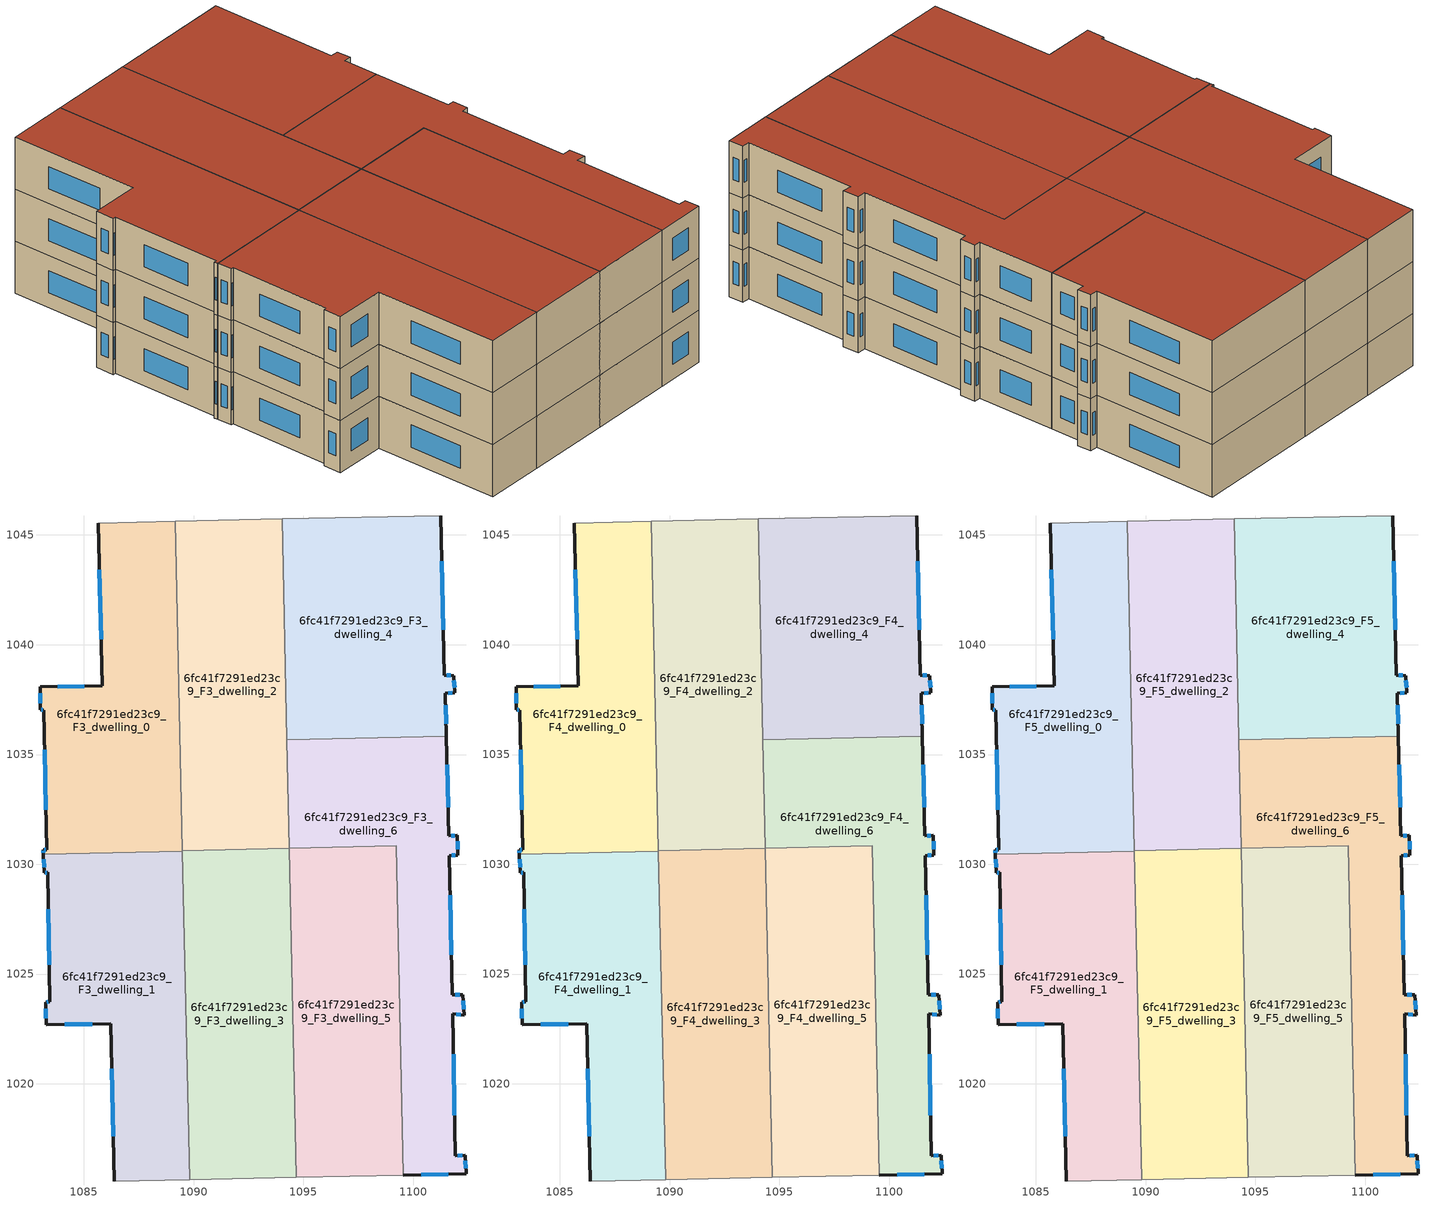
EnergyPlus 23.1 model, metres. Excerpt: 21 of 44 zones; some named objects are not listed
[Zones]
6fc41f7291ed23c9_F3_dwelling_0
 floor to 6fc41f7291ed23c9_F2_dwelling_0 (EU_floor_Construction): 1089.16,1045.62 1089.49,1030.6 1083.16,1030.46 1083.15,1030.66 1083.31,1030.66 1083.18,1037.03 1083.01,1037.03 1083.01,1038.09 1085.84,1038.12 1085.66,1045.54 z9
 wall outside (EU_wall_Construction): 1085.66,1045.54 1085.84,1038.12 1083.01,1038.09 1083.01,1037.03 1083.18,1037.03 1083.31,1030.66 1083.15,1030.66 1083.16,1030.46 z9:12
 wall adiabatic (EU_wall_Construction): 1089.16,1045.62 1085.66,1045.54 z9:12
 wall to 6fc41f7291ed23c9_F3_dwelling_1 (EU_wall_Construction): 1083.16,1030.46 1089.49,1030.6 z9:12
 wall to 6fc41f7291ed23c9_F3_dwelling_2 (EU_wall_Construction): 1089.49,1030.62 1089.16,1045.62 z9:12
 wall to 6fc41f7291ed23c9_F3_dwelling_3 (EU_wall_Construction): 1089.49,1030.6 1089.49,1030.62 z9:12
 window (EU_Window_Construction): 1083.21,1035.21 1083.27,1032.48 / 1083.06,1037.03 1083.13,1037.03 / 1083.01,1037.78 1083.01,1037.33 / 1085.03,1038.11 1083.82,1038.1 / 1085.71,1043.42 1085.79,1040.24 / 1083.16,1030.61 1083.16,1030.52 / 1083.26,1030.66 1083.2,1030.66 z9.86:11.14
6fc41f7291ed23c9_F3_dwelling_1
 floor to 6fc41f7291ed23c9_F2_dwelling_1 (EU_floor_Construction): 1089.49,1030.6 1089.82,1015.63 1086.39,1015.55 1086.23,1022.74 1083.28,1022.69 1083.27,1023.72 1083.44,1023.74 1083.35,1029.63 1083.21,1029.62 1083.16,1030.46 z9
 wall outside (EU_wall_Construction): 1083.16,1030.46 1083.21,1029.62 1083.35,1029.63 1083.44,1023.74 1083.27,1023.72 1083.28,1022.69 1086.23,1022.74 1086.39,1015.55 z9:12
 wall adiabatic (EU_wall_Construction): 1086.39,1015.55 1089.82,1015.63 z9:12
 wall to 6fc41f7291ed23c9_F3_dwelling_3 (EU_wall_Construction): 1089.82,1015.63 1089.49,1030.6 z9:12
 window (EU_Window_Construction): 1083.39,1023.74 1083.32,1023.73 / 1083.38,1027.94 1083.42,1025.42 / 1083.25,1029.62 1083.31,1029.62 / 1083.18,1030.22 1083.2,1029.86 / 1086.28,1020.69 1086.35,1017.61 / 1084.13,1022.71 1085.39,1022.72 / 1083.27,1023.43 1083.28,1022.99 z9.86:11.14
6fc41f7291ed23c9_F3_dwelling_2
 floor to 6fc41f7291ed23c9_F2_dwelling_2 (EU_floor_Construction): 1094.03,1045.73 1094.36,1030.73 1089.49,1030.62 1089.16,1045.62 z9
 wall to 6fc41f7291ed23c9_F3_dwelling_3 (EU_wall_Construction): 1089.49,1030.62 1094.36,1030.73 z9:12
 wall adiabatic (EU_wall_Construction): 1094.03,1045.73 1089.16,1045.62 z9:12
 wall to 6fc41f7291ed23c9_F3_dwelling_4 (EU_wall_Construction): 1094.25,1035.67 1094.03,1045.73 z9:12
 wall to 6fc41f7291ed23c9_F3_dwelling_6 (EU_wall_Construction): 1094.36,1030.73 1094.25,1035.67 z9:12
6fc41f7291ed23c9_F3_dwelling_3
 floor to 6fc41f7291ed23c9_F2_dwelling_3 (EU_floor_Construction): 1094.36,1030.73 1094.69,1015.74 1089.82,1015.63 1089.49,1030.62 z9
 wall to 6fc41f7291ed23c9_F3_dwelling_5 (EU_wall_Construction): 1094.69,1015.74 1094.36,1030.73 z9:12
 wall adiabatic (EU_wall_Construction): 1089.82,1015.63 1094.69,1015.74 z9:12
6fc41f7291ed23c9_F3_dwelling_4
 floor to 6fc41f7291ed23c9_F2_dwelling_4 (EU_floor_Construction): 1101.25,1045.88 1101.41,1038.61 1101.84,1038.6 1101.9,1037.81 1101.47,1037.8 1101.52,1035.83 1094.25,1035.67 1094.03,1045.73 z9
 wall outside (EU_wall_Construction): 1101.52,1035.83 1101.47,1037.8 1101.9,1037.81 1101.84,1038.6 1101.41,1038.61 1101.25,1045.88 z9:12
 wall to 6fc41f7291ed23c9_F3_dwelling_6 (EU_wall_Construction): 1094.25,1035.67 1101.52,1035.83 z9:12
 wall adiabatic (EU_wall_Construction): 1101.25,1045.88 1094.03,1045.73 z9:12
 window (EU_Window_Construction): 1101.5,1036.39 1101.49,1037.23 / 1101.36,1040.69 1101.3,1043.81 / 1101.72,1038.6 1101.53,1038.61 / 1101.89,1038.03 1101.86,1038.37 / 1101.6,1037.8 1101.78,1037.8 z9.86:11.14
6fc41f7291ed23c9_F3_dwelling_5
 floor to 6fc41f7291ed23c9_F2_dwelling_5 (EU_floor_Construction): 1099.23,1030.84 1099.56,1015.84 1094.69,1015.74 1094.36,1030.73 z9
 wall to 6fc41f7291ed23c9_F3_dwelling_6 (EU_wall_Construction): 1099.56,1015.84 1099.23,1030.84 1094.36,1030.73 z9:12
 wall adiabatic (EU_wall_Construction): 1094.69,1015.74 1099.56,1015.84 z9:12
6fc41f7291ed23c9_F3_dwelling_6
 floor to 6fc41f7291ed23c9_F2_dwelling_6 (EU_floor_Construction): 1101.52,1035.83 1101.62,1031.3 1102.02,1031.31 1102.04,1030.42 1101.65,1030.4 1101.78,1024.07 1102.27,1024.05 1102.32,1023.13 1101.81,1023.19 1101.91,1016.73 1102.37,1016.74 1102.41,1015.91 1099.56,1015.84 1099.23,1030.84 1094.36,1030.73 1094.25,1035.67 z9
 wall outside (EU_wall_Construction): 1099.56,1015.84 1102.41,1015.91 1102.37,1016.74 1101.91,1016.73 1101.81,1023.19 1102.32,1023.13 1102.27,1024.05 1101.78,1024.07 1101.65,1030.4 1102.04,1030.42 1102.02,1031.31 1101.62,1031.3 1101.52,1035.83 z9:12
 window (EU_Window_Construction): 1102.03,1030.68 1102.02,1031.06 / 1101.76,1030.4 1101.93,1030.41 / 1101.74,1025.87 1101.68,1028.59 / 1102.13,1024.05 1101.92,1024.06 / 1102.3,1023.4 1102.28,1023.79 / 1101.96,1023.17 1102.17,1023.15 / 1101.88,1018.58 1101.84,1021.34 / 1102.24,1016.74 1102.04,1016.73 / 1102.4,1016.14 1102.38,1016.5 / 1100.37,1015.86 1101.59,1015.89 / 1101.59,1032.59 1101.55,1034.54 / 1101.9,1031.31 1101.74,1031.3 z9.86:11.14
6fc41f7291ed23c9_F4_dwelling_0
 floor to 6fc41f7291ed23c9_F3_dwelling_0 (EU_floor_Construction): 1089.16,1045.62 1089.49,1030.6 1083.16,1030.46 1083.15,1030.66 1083.31,1030.66 1083.18,1037.03 1083.01,1037.03 1083.01,1038.09 1085.84,1038.12 1085.66,1045.54 z12
 wall outside (EU_wall_Construction): 1085.66,1045.54 1085.84,1038.12 1083.01,1038.09 1083.01,1037.03 1083.18,1037.03 1083.31,1030.66 1083.15,1030.66 1083.16,1030.46 z12:15
 wall adiabatic (EU_wall_Construction): 1089.16,1045.62 1085.66,1045.54 z12:15
 wall to 6fc41f7291ed23c9_F4_dwelling_1 (EU_wall_Construction): 1083.16,1030.46 1089.49,1030.6 z12:15
 wall to 6fc41f7291ed23c9_F4_dwelling_2 (EU_wall_Construction): 1089.49,1030.62 1089.16,1045.62 z12:15
 wall to 6fc41f7291ed23c9_F4_dwelling_3 (EU_wall_Construction): 1089.49,1030.6 1089.49,1030.62 z12:15
 window (EU_Window_Construction): 1083.21,1035.21 1083.27,1032.48 / 1083.06,1037.03 1083.13,1037.03 / 1083.01,1037.78 1083.01,1037.33 / 1085.03,1038.11 1083.82,1038.1 / 1085.71,1043.42 1085.79,1040.24 / 1083.16,1030.61 1083.16,1030.52 / 1083.26,1030.66 1083.2,1030.66 z12.86:14.14
6fc41f7291ed23c9_F4_dwelling_1
 floor to 6fc41f7291ed23c9_F3_dwelling_1 (EU_floor_Construction): 1089.49,1030.6 1089.82,1015.63 1086.39,1015.55 1086.23,1022.74 1083.28,1022.69 1083.27,1023.72 1083.44,1023.74 1083.35,1029.63 1083.21,1029.62 1083.16,1030.46 z12
 wall outside (EU_wall_Construction): 1083.16,1030.46 1083.21,1029.62 1083.35,1029.63 1083.44,1023.74 1083.27,1023.72 1083.28,1022.69 1086.23,1022.74 1086.39,1015.55 z12:15
 wall adiabatic (EU_wall_Construction): 1086.39,1015.55 1089.82,1015.63 z12:15
 wall to 6fc41f7291ed23c9_F4_dwelling_3 (EU_wall_Construction): 1089.82,1015.63 1089.49,1030.6 z12:15
 window (EU_Window_Construction): 1083.39,1023.74 1083.32,1023.73 / 1083.38,1027.94 1083.42,1025.42 / 1083.25,1029.62 1083.31,1029.62 / 1083.18,1030.22 1083.2,1029.86 / 1086.28,1020.69 1086.35,1017.61 / 1084.13,1022.71 1085.39,1022.72 / 1083.27,1023.43 1083.28,1022.99 z12.86:14.14
6fc41f7291ed23c9_F4_dwelling_2
 floor to 6fc41f7291ed23c9_F3_dwelling_2 (EU_floor_Construction): 1094.03,1045.73 1094.36,1030.73 1089.49,1030.62 1089.16,1045.62 z12
 wall to 6fc41f7291ed23c9_F4_dwelling_3 (EU_wall_Construction): 1089.49,1030.62 1094.36,1030.73 z12:15
 wall adiabatic (EU_wall_Construction): 1094.03,1045.73 1089.16,1045.62 z12:15
 wall to 6fc41f7291ed23c9_F4_dwelling_4 (EU_wall_Construction): 1094.25,1035.67 1094.03,1045.73 z12:15
 wall to 6fc41f7291ed23c9_F4_dwelling_6 (EU_wall_Construction): 1094.36,1030.73 1094.25,1035.67 z12:15
6fc41f7291ed23c9_F4_dwelling_3
 floor to 6fc41f7291ed23c9_F3_dwelling_3 (EU_floor_Construction): 1094.36,1030.73 1094.69,1015.74 1089.82,1015.63 1089.49,1030.62 z12
 wall to 6fc41f7291ed23c9_F4_dwelling_5 (EU_wall_Construction): 1094.69,1015.74 1094.36,1030.73 z12:15
 wall adiabatic (EU_wall_Construction): 1089.82,1015.63 1094.69,1015.74 z12:15
6fc41f7291ed23c9_F4_dwelling_4
 floor to 6fc41f7291ed23c9_F3_dwelling_4 (EU_floor_Construction): 1101.25,1045.88 1101.41,1038.61 1101.84,1038.6 1101.9,1037.81 1101.47,1037.8 1101.52,1035.83 1094.25,1035.67 1094.03,1045.73 z12
 wall outside (EU_wall_Construction): 1101.52,1035.83 1101.47,1037.8 1101.9,1037.81 1101.84,1038.6 1101.41,1038.61 1101.25,1045.88 z12:15
 wall to 6fc41f7291ed23c9_F4_dwelling_6 (EU_wall_Construction): 1094.25,1035.67 1101.52,1035.83 z12:15
 wall adiabatic (EU_wall_Construction): 1101.25,1045.88 1094.03,1045.73 z12:15
 window (EU_Window_Construction): 1101.5,1036.39 1101.49,1037.23 / 1101.36,1040.69 1101.3,1043.81 / 1101.72,1038.6 1101.53,1038.61 / 1101.89,1038.03 1101.86,1038.37 / 1101.6,1037.8 1101.78,1037.8 z12.86:14.14
6fc41f7291ed23c9_F4_dwelling_5
 floor to 6fc41f7291ed23c9_F3_dwelling_5 (EU_floor_Construction): 1099.23,1030.84 1099.56,1015.84 1094.69,1015.74 1094.36,1030.73 z12
 wall to 6fc41f7291ed23c9_F4_dwelling_6 (EU_wall_Construction): 1099.56,1015.84 1099.23,1030.84 1094.36,1030.73 z12:15
 wall adiabatic (EU_wall_Construction): 1094.69,1015.74 1099.56,1015.84 z12:15
6fc41f7291ed23c9_F4_dwelling_6
 floor to 6fc41f7291ed23c9_F3_dwelling_6 (EU_floor_Construction): 1101.52,1035.83 1101.62,1031.3 1102.02,1031.31 1102.04,1030.42 1101.65,1030.4 1101.78,1024.07 1102.27,1024.05 1102.32,1023.13 1101.81,1023.19 1101.91,1016.73 1102.37,1016.74 1102.41,1015.91 1099.56,1015.84 1099.23,1030.84 1094.36,1030.73 1094.25,1035.67 z12
 wall outside (EU_wall_Construction): 1099.56,1015.84 1102.41,1015.91 1102.37,1016.74 1101.91,1016.73 1101.81,1023.19 1102.32,1023.13 1102.27,1024.05 1101.78,1024.07 1101.65,1030.4 1102.04,1030.42 1102.02,1031.31 1101.62,1031.3 1101.52,1035.83 z12:15
 window (EU_Window_Construction): 1102.03,1030.68 1102.02,1031.06 / 1101.76,1030.4 1101.93,1030.41 / 1101.74,1025.87 1101.68,1028.59 / 1102.13,1024.05 1101.92,1024.06 / 1102.3,1023.4 1102.28,1023.79 / 1101.96,1023.17 1102.17,1023.15 / 1101.88,1018.58 1101.84,1021.34 / 1102.24,1016.74 1102.04,1016.73 / 1102.4,1016.14 1102.38,1016.5 / 1100.37,1015.86 1101.59,1015.89 / 1101.59,1032.59 1101.55,1034.54 / 1101.9,1031.31 1101.74,1031.3 z12.86:14.14
6fc41f7291ed23c9_F5_dwelling_0
 floor to 6fc41f7291ed23c9_F4_dwelling_0 (EU_floor_Construction): 1089.16,1045.62 1089.49,1030.6 1083.16,1030.46 1083.15,1030.66 1083.31,1030.66 1083.18,1037.03 1083.01,1037.03 1083.01,1038.09 1085.84,1038.12 1085.66,1045.54 z15
 wall outside (EU_wall_Construction): 1085.66,1045.54 1085.84,1038.12 1083.01,1038.09 1083.01,1037.03 1083.18,1037.03 1083.31,1030.66 1083.15,1030.66 1083.16,1030.46 z15:18
 wall adiabatic (EU_wall_Construction): 1089.16,1045.62 1085.66,1045.54 z15:18
 wall to 6fc41f7291ed23c9_F5_dwelling_1 (EU_wall_Construction): 1083.16,1030.46 1089.49,1030.6 z15:18
 wall to 6fc41f7291ed23c9_F5_dwelling_2 (EU_wall_Construction): 1089.49,1030.62 1089.16,1045.62 z15:18
 wall to 6fc41f7291ed23c9_F5_dwelling_3 (EU_wall_Construction): 1089.49,1030.6 1089.49,1030.62 z15:18
 window (EU_Window_Construction): 1083.21,1035.21 1083.27,1032.48 / 1083.06,1037.03 1083.13,1037.03 / 1083.01,1037.78 1083.01,1037.33 / 1085.03,1038.11 1083.82,1038.1 / 1085.71,1043.42 1085.79,1040.24 / 1083.16,1030.61 1083.16,1030.52 / 1083.26,1030.66 1083.2,1030.66 z15.86:17.14
 roof outside (EU_roof_Construction): 1089.49,1030.6 1089.16,1045.62 1085.66,1045.54 1085.84,1038.12 1083.01,1038.09 1083.01,1037.03 1083.18,1037.03 1083.31,1030.66 1083.15,1030.66 1083.16,1030.46 z18
6fc41f7291ed23c9_F5_dwelling_1
 floor to 6fc41f7291ed23c9_F4_dwelling_1 (EU_floor_Construction): 1089.49,1030.6 1089.82,1015.63 1086.39,1015.55 1086.23,1022.74 1083.28,1022.69 1083.27,1023.72 1083.44,1023.74 1083.35,1029.63 1083.21,1029.62 1083.16,1030.46 z15
 wall outside (EU_wall_Construction): 1083.16,1030.46 1083.21,1029.62 1083.35,1029.63 1083.44,1023.74 1083.27,1023.72 1083.28,1022.69 1086.23,1022.74 1086.39,1015.55 z15:18
 wall adiabatic (EU_wall_Construction): 1086.39,1015.55 1089.82,1015.63 z15:18
 wall to 6fc41f7291ed23c9_F5_dwelling_3 (EU_wall_Construction): 1089.82,1015.63 1089.49,1030.6 z15:18
 window (EU_Window_Construction): 1083.39,1023.74 1083.32,1023.73 / 1083.38,1027.94 1083.42,1025.42 / 1083.25,1029.62 1083.31,1029.62 / 1083.18,1030.22 1083.2,1029.86 / 1086.28,1020.69 1086.35,1017.61 / 1084.13,1022.71 1085.39,1022.72 / 1083.27,1023.43 1083.28,1022.99 z15.86:17.14
 roof outside (EU_roof_Construction): 1089.82,1015.63 1089.49,1030.6 1083.16,1030.46 1083.21,1029.62 1083.35,1029.63 1083.44,1023.74 1083.27,1023.72 1083.28,1022.69 1086.23,1022.74 1086.39,1015.55 z18
6fc41f7291ed23c9_F5_dwelling_2
 floor to 6fc41f7291ed23c9_F4_dwelling_2 (EU_floor_Construction): 1094.03,1045.73 1094.36,1030.73 1089.49,1030.62 1089.16,1045.62 z15
 wall to 6fc41f7291ed23c9_F5_dwelling_3 (EU_wall_Construction): 1089.49,1030.62 1094.36,1030.73 z15:18
 wall adiabatic (EU_wall_Construction): 1094.03,1045.73 1089.16,1045.62 z15:18
 wall to 6fc41f7291ed23c9_F5_dwelling_4 (EU_wall_Construction): 1094.25,1035.67 1094.03,1045.73 z15:18
 wall to 6fc41f7291ed23c9_F5_dwelling_6 (EU_wall_Construction): 1094.36,1030.73 1094.25,1035.67 z15:18
 roof outside (EU_roof_Construction): 1094.36,1030.73 1094.03,1045.73 1089.16,1045.62 1089.49,1030.62 z18
6fc41f7291ed23c9_F5_dwelling_3
 floor to 6fc41f7291ed23c9_F4_dwelling_3 (EU_floor_Construction): 1094.36,1030.73 1094.69,1015.74 1089.82,1015.63 1089.49,1030.62 z15
 wall to 6fc41f7291ed23c9_F5_dwelling_5 (EU_wall_Construction): 1094.69,1015.74 1094.36,1030.73 z15:18
 wall adiabatic (EU_wall_Construction): 1089.82,1015.63 1094.69,1015.74 z15:18
 roof outside (EU_roof_Construction): 1094.69,1015.74 1094.36,1030.73 1089.49,1030.62 1089.82,1015.63 z18
6fc41f7291ed23c9_F5_dwelling_4
 floor to 6fc41f7291ed23c9_F4_dwelling_4 (EU_floor_Construction): 1101.25,1045.88 1101.41,1038.61 1101.84,1038.6 1101.9,1037.81 1101.47,1037.8 1101.52,1035.83 1094.25,1035.67 1094.03,1045.73 z15
 wall outside (EU_wall_Construction): 1101.52,1035.83 1101.47,1037.8 1101.9,1037.81 1101.84,1038.6 1101.41,1038.61 1101.25,1045.88 z15:18
 wall to 6fc41f7291ed23c9_F5_dwelling_6 (EU_wall_Construction): 1094.25,1035.67 1101.52,1035.83 z15:18
 wall adiabatic (EU_wall_Construction): 1101.25,1045.88 1094.03,1045.73 z15:18
 window (EU_Window_Construction): 1101.5,1036.39 1101.49,1037.23 / 1101.36,1040.69 1101.3,1043.81 / 1101.72,1038.6 1101.53,1038.61 / 1101.89,1038.03 1101.86,1038.37 / 1101.6,1037.8 1101.78,1037.8 z15.86:17.14
 roof outside (EU_roof_Construction): 1101.52,1035.83 1101.47,1037.8 1101.9,1037.81 1101.84,1038.6 1101.41,1038.61 1101.25,1045.88 1094.03,1045.73 1094.25,1035.67 z18
6fc41f7291ed23c9_F5_dwelling_5
 floor to 6fc41f7291ed23c9_F4_dwelling_5 (EU_floor_Construction): 1099.23,1030.84 1099.56,1015.84 1094.69,1015.74 1094.36,1030.73 z15
 wall to 6fc41f7291ed23c9_F5_dwelling_6 (EU_wall_Construction): 1099.56,1015.84 1099.23,1030.84 1094.36,1030.73 z15:18
 wall adiabatic (EU_wall_Construction): 1094.69,1015.74 1099.56,1015.84 z15:18
 roof outside (EU_roof_Construction): 1099.56,1015.84 1099.23,1030.84 1094.36,1030.73 1094.69,1015.74 z18
6fc41f7291ed23c9_F5_dwelling_6
 floor to 6fc41f7291ed23c9_F4_dwelling_6 (EU_floor_Construction): 1101.52,1035.83 1101.62,1031.3 1102.02,1031.31 1102.04,1030.42 1101.65,1030.4 1101.78,1024.07 1102.27,1024.05 1102.32,1023.13 1101.81,1023.19 1101.91,1016.73 1102.37,1016.74 1102.41,1015.91 1099.56,1015.84 1099.23,1030.84 1094.36,1030.73 1094.25,1035.67 z15
 wall outside (EU_wall_Construction): 1099.56,1015.84 1102.41,1015.91 1102.37,1016.74 1101.91,1016.73 1101.81,1023.19 1102.32,1023.13 1102.27,1024.05 1101.78,1024.07 1101.65,1030.4 1102.04,1030.42 1102.02,1031.31 1101.62,1031.3 1101.52,1035.83 z15:18
 window (EU_Window_Construction): 1102.03,1030.68 1102.02,1031.06 / 1101.76,1030.4 1101.93,1030.41 / 1101.74,1025.87 1101.68,1028.59 / 1102.13,1024.05 1101.92,1024.06 / 1102.3,1023.4 1102.28,1023.79 / 1101.96,1023.17 1102.17,1023.15 / 1101.88,1018.58 1101.84,1021.34 / 1102.24,1016.74 1102.04,1016.73 / 1102.4,1016.14 1102.38,1016.5 / 1100.37,1015.86 1101.59,1015.89 / 1101.59,1032.59 1101.55,1034.54 / 1101.9,1031.31 1101.74,1031.3 z15.86:17.14
 roof outside (EU_roof_Construction): 1102.41,1015.91 1102.37,1016.74 1101.91,1016.73 1101.81,1023.19 1102.32,1023.13 1102.27,1024.05 1101.78,1024.07 1101.65,1030.4 1102.04,1030.42 1102.02,1031.31 1101.62,1031.3 1101.52,1035.83 1094.25,1035.67 1094.36,1030.73 1099.23,1030.84 1099.56,1015.84 z18
[Building]
EU S2 Campaign: North Axis=0; Terrain=City; Solar Distribution=FullExterior
[Site:Location]
Helsinki-Vantaa.AP: Latitude=60.317; Longitude=24.963; Time Zone=2; Elevation=54.6
[SizingPeriod:WeatherFileDays]
AnnualSizingPeriod: Begin Month=1; Begin Day of Month=1; End Month=12; End Day of Month=31; Day of Week for Start Day=Monday; Use Weather File Daylight Saving Period=No; Use Weather File Rain and Snow Indicators=No
[MATERIAL]
EU_InternalMass_Material: Roughness=MediumRough; Thickness=0.1; Conductivity=1; Density=1800; Specific Heat=900; Thermal Absorptance=0.9; Solar Absorptance=0.7; Visible Absorptance=0.7
[MATERIAL:NOMASS] Roughness=MediumRough; Thermal Absorptance=0.9; Solar Absorptance=0.7; Visible Absorptance=0.7
Name | Thermal Resistance
EU_wall_NoMass | 2.29768
EU_roof_NoMass | 2.65117
EU_floor_NoMass | 2.06791
[WINDOWMATERIAL:SIMPLEGLAZINGSYSTEM]
EU_Window_SimpleGlazing: UFactor=2.12775; Solar Heat Gain Coefficient=0.7; Visible Transmittance=0.7
[CONSTRUCTION]
EU_wall_Construction: EU_wall_NoMass
EU_roof_Construction: EU_roof_NoMass
EU_floor_Construction: EU_floor_NoMass
EU_Window_Construction: EU_Window_SimpleGlazing
EU_InternalMass_Construction: EU_InternalMass_Material
[ZONE] Type=1; Multiplier=1; Ceiling Height=autocalculate; Floor Area=autocalculate; Part of Total Floor Area=Yes
Name | Volume
6fc41f7291ed23c9_F3_dwelling_0; 6fc41f7291ed23c9_F4_dwelling_0; 6fc41f7291ed23c9_F5_dwelling_0 | 219.204
6fc41f7291ed23c9_F3_dwelling_1; 6fc41f7291ed23c9_F4_dwelling_1; 6fc41f7291ed23c9_F5_dwelling_1 | 219.209
6fc41f7291ed23c9_F3_dwelling_2; 6fc41f7291ed23c9_F4_dwelling_2; 6fc41f7291ed23c9_F5_dwelling_2 | 219.174
6fc41f7291ed23c9_F3_dwelling_3; 6fc41f7291ed23c9_F4_dwelling_3; 6fc41f7291ed23c9_F5_dwelling_3 | 219.189
6fc41f7291ed23c9_F3_dwelling_4; 6fc41f7291ed23c9_F4_dwelling_4; 6fc41f7291ed23c9_F5_dwelling_4 | 219.195
6fc41f7291ed23c9_F3_dwelling_5; 6fc41f7291ed23c9_F4_dwelling_5; 6fc41f7291ed23c9_F5_dwelling_5 | 219.183
6fc41f7291ed23c9_F3_dwelling_6; 6fc41f7291ed23c9_F4_dwelling_6; 6fc41f7291ed23c9_F5_dwelling_6 | 219.2
[INTERNALMASS] Construction=EU_InternalMass_Construction
Name | Zone or ZoneList | Surface Area
6fc41f7291ed23c9_F3_dwelling_0_EU_InternalMass | 6fc41f7291ed23c9_F3_dwelling_0 | 73.0675
6fc41f7291ed23c9_F3_dwelling_1_EU_InternalMass | 6fc41f7291ed23c9_F3_dwelling_1 | 73.0693
6fc41f7291ed23c9_F3_dwelling_2_EU_InternalMass | 6fc41f7291ed23c9_F3_dwelling_2 | 73.057
6fc41f7291ed23c9_F3_dwelling_3_EU_InternalMass | 6fc41f7291ed23c9_F3_dwelling_3 | 73.0619
6fc41f7291ed23c9_F3_dwelling_4_EU_InternalMass | 6fc41f7291ed23c9_F3_dwelling_4 | 73.0631
6fc41f7291ed23c9_F3_dwelling_5_EU_InternalMass | 6fc41f7291ed23c9_F3_dwelling_5 | 73.0596
6fc41f7291ed23c9_F3_dwelling_6_EU_InternalMass | 6fc41f7291ed23c9_F3_dwelling_6 | 73.0666
6fc41f7291ed23c9_F4_dwelling_0_EU_InternalMass | 6fc41f7291ed23c9_F4_dwelling_0 | 73.0675
6fc41f7291ed23c9_F4_dwelling_1_EU_InternalMass | 6fc41f7291ed23c9_F4_dwelling_1 | 73.0693
6fc41f7291ed23c9_F4_dwelling_2_EU_InternalMass | 6fc41f7291ed23c9_F4_dwelling_2 | 73.057
6fc41f7291ed23c9_F4_dwelling_3_EU_InternalMass | 6fc41f7291ed23c9_F4_dwelling_3 | 73.0619
6fc41f7291ed23c9_F4_dwelling_4_EU_InternalMass | 6fc41f7291ed23c9_F4_dwelling_4 | 73.0631
6fc41f7291ed23c9_F4_dwelling_5_EU_InternalMass | 6fc41f7291ed23c9_F4_dwelling_5 | 73.0596
6fc41f7291ed23c9_F4_dwelling_6_EU_InternalMass | 6fc41f7291ed23c9_F4_dwelling_6 | 73.0666
6fc41f7291ed23c9_F5_dwelling_0_EU_InternalMass | 6fc41f7291ed23c9_F5_dwelling_0 | 73.0675
6fc41f7291ed23c9_F5_dwelling_1_EU_InternalMass | 6fc41f7291ed23c9_F5_dwelling_1 | 73.0693
6fc41f7291ed23c9_F5_dwelling_2_EU_InternalMass | 6fc41f7291ed23c9_F5_dwelling_2 | 73.057
6fc41f7291ed23c9_F5_dwelling_3_EU_InternalMass | 6fc41f7291ed23c9_F5_dwelling_3 | 73.0619
6fc41f7291ed23c9_F5_dwelling_4_EU_InternalMass | 6fc41f7291ed23c9_F5_dwelling_4 | 73.0631
6fc41f7291ed23c9_F5_dwelling_5_EU_InternalMass | 6fc41f7291ed23c9_F5_dwelling_5 | 73.0596
6fc41f7291ed23c9_F5_dwelling_6_EU_InternalMass | 6fc41f7291ed23c9_F5_dwelling_6 | 73.0666
[OTHEREQUIPMENT] Fuel Type=Electricity; Design Level Calculation Method=Watts/Area; Power per Zone Floor Area=1; Fraction Latent=0; Fraction Radiant=0; Fraction Lost=0; Carbon Dioxide Generation Rate=0; EndUse Subcategory=EU_Step8_InternalGains
Name | Zone or ZoneList or Space or SpaceList | Schedule
EU_Step8_InternalGain_6fc41f7291ed23c9_F3_dwelling_0_f000 | 6fc41f7291ed23c9_F3_dwelling_0 | EU_Step8_GainSchedule_6fc41f7291ed23c9_F3_dwelling_0_f000
EU_Step8_InternalGain_6fc41f7291ed23c9_F3_dwelling_1_f000 | 6fc41f7291ed23c9_F3_dwelling_1 | EU_Step8_GainSchedule_6fc41f7291ed23c9_F3_dwelling_1_f000
EU_Step8_InternalGain_6fc41f7291ed23c9_F3_dwelling_2_f000 | 6fc41f7291ed23c9_F3_dwelling_2 | EU_Step8_GainSchedule_6fc41f7291ed23c9_F3_dwelling_2_f000
EU_Step8_InternalGain_6fc41f7291ed23c9_F3_dwelling_3_f000 | 6fc41f7291ed23c9_F3_dwelling_3 | EU_Step8_GainSchedule_6fc41f7291ed23c9_F3_dwelling_3_f000
EU_Step8_InternalGain_6fc41f7291ed23c9_F3_dwelling_4_f000 | 6fc41f7291ed23c9_F3_dwelling_4 | EU_Step8_GainSchedule_6fc41f7291ed23c9_F3_dwelling_4_f000
EU_Step8_InternalGain_6fc41f7291ed23c9_F3_dwelling_5_f000 | 6fc41f7291ed23c9_F3_dwelling_5 | EU_Step8_GainSchedule_6fc41f7291ed23c9_F3_dwelling_5_f000
EU_Step8_InternalGain_6fc41f7291ed23c9_F3_dwelling_6_f000 | 6fc41f7291ed23c9_F3_dwelling_6 | EU_Step8_GainSchedule_6fc41f7291ed23c9_F3_dwelling_6_f000
EU_Step8_InternalGain_6fc41f7291ed23c9_F4_dwelling_0_f000 | 6fc41f7291ed23c9_F4_dwelling_0 | EU_Step8_GainSchedule_6fc41f7291ed23c9_F4_dwelling_0_f000
EU_Step8_InternalGain_6fc41f7291ed23c9_F4_dwelling_1_f000 | 6fc41f7291ed23c9_F4_dwelling_1 | EU_Step8_GainSchedule_6fc41f7291ed23c9_F4_dwelling_1_f000
EU_Step8_InternalGain_6fc41f7291ed23c9_F4_dwelling_2_f000 | 6fc41f7291ed23c9_F4_dwelling_2 | EU_Step8_GainSchedule_6fc41f7291ed23c9_F4_dwelling_2_f000
EU_Step8_InternalGain_6fc41f7291ed23c9_F4_dwelling_3_f000 | 6fc41f7291ed23c9_F4_dwelling_3 | EU_Step8_GainSchedule_6fc41f7291ed23c9_F4_dwelling_3_f000
EU_Step8_InternalGain_6fc41f7291ed23c9_F4_dwelling_4_f000 | 6fc41f7291ed23c9_F4_dwelling_4 | EU_Step8_GainSchedule_6fc41f7291ed23c9_F4_dwelling_4_f000
EU_Step8_InternalGain_6fc41f7291ed23c9_F4_dwelling_5_f000 | 6fc41f7291ed23c9_F4_dwelling_5 | EU_Step8_GainSchedule_6fc41f7291ed23c9_F4_dwelling_5_f000
EU_Step8_InternalGain_6fc41f7291ed23c9_F4_dwelling_6_f000 | 6fc41f7291ed23c9_F4_dwelling_6 | EU_Step8_GainSchedule_6fc41f7291ed23c9_F4_dwelling_6_f000
EU_Step8_InternalGain_6fc41f7291ed23c9_F5_dwelling_0_f000 | 6fc41f7291ed23c9_F5_dwelling_0 | EU_Step8_GainSchedule_6fc41f7291ed23c9_F5_dwelling_0_f000
EU_Step8_InternalGain_6fc41f7291ed23c9_F5_dwelling_1_f000 | 6fc41f7291ed23c9_F5_dwelling_1 | EU_Step8_GainSchedule_6fc41f7291ed23c9_F5_dwelling_1_f000
EU_Step8_InternalGain_6fc41f7291ed23c9_F5_dwelling_2_f000 | 6fc41f7291ed23c9_F5_dwelling_2 | EU_Step8_GainSchedule_6fc41f7291ed23c9_F5_dwelling_2_f000
EU_Step8_InternalGain_6fc41f7291ed23c9_F5_dwelling_3_f000 | 6fc41f7291ed23c9_F5_dwelling_3 | EU_Step8_GainSchedule_6fc41f7291ed23c9_F5_dwelling_3_f000
EU_Step8_InternalGain_6fc41f7291ed23c9_F5_dwelling_4_f000 | 6fc41f7291ed23c9_F5_dwelling_4 | EU_Step8_GainSchedule_6fc41f7291ed23c9_F5_dwelling_4_f000
EU_Step8_InternalGain_6fc41f7291ed23c9_F5_dwelling_5_f000 | 6fc41f7291ed23c9_F5_dwelling_5 | EU_Step8_GainSchedule_6fc41f7291ed23c9_F5_dwelling_5_f000
EU_Step8_InternalGain_6fc41f7291ed23c9_F5_dwelling_6_f000 | 6fc41f7291ed23c9_F5_dwelling_6 | EU_Step8_GainSchedule_6fc41f7291ed23c9_F5_dwelling_6_f000
[ZONEVENTILATION:DESIGNFLOWRATE] Schedule=EU_AlwaysOn; Design Flow Rate Calculation Method=AirChanges/Hour; Air Changes per Hour=0.580295; Ventilation Type=Natural; Fan Pressure Rise=0; Fan Total Efficiency=1; Constant Term Coefficient=1; Temperature Term Coefficient=0; Velocity Term Coefficient=0; Velocity Squared Term Coefficient=0; Minimum Indoor Temperature=-100; Maximum Indoor Temperature=100; Delta Temperature=-100; Minimum Outdoor Temperature=-100; Maximum Outdoor Temperature=100; Maximum Wind Speed=40
Name | Zone or ZoneList or Space or SpaceList
EU_ConstantAir_6fc41f7291ed23c9_F3_dwelling_0 | 6fc41f7291ed23c9_F3_dwelling_0
EU_ConstantAir_6fc41f7291ed23c9_F3_dwelling_1 | 6fc41f7291ed23c9_F3_dwelling_1
EU_ConstantAir_6fc41f7291ed23c9_F3_dwelling_2 | 6fc41f7291ed23c9_F3_dwelling_2
EU_ConstantAir_6fc41f7291ed23c9_F3_dwelling_3 | 6fc41f7291ed23c9_F3_dwelling_3
EU_ConstantAir_6fc41f7291ed23c9_F3_dwelling_4 | 6fc41f7291ed23c9_F3_dwelling_4
EU_ConstantAir_6fc41f7291ed23c9_F3_dwelling_5 | 6fc41f7291ed23c9_F3_dwelling_5
EU_ConstantAir_6fc41f7291ed23c9_F3_dwelling_6 | 6fc41f7291ed23c9_F3_dwelling_6
EU_ConstantAir_6fc41f7291ed23c9_F4_dwelling_0 | 6fc41f7291ed23c9_F4_dwelling_0
EU_ConstantAir_6fc41f7291ed23c9_F4_dwelling_1 | 6fc41f7291ed23c9_F4_dwelling_1
EU_ConstantAir_6fc41f7291ed23c9_F4_dwelling_2 | 6fc41f7291ed23c9_F4_dwelling_2
EU_ConstantAir_6fc41f7291ed23c9_F4_dwelling_3 | 6fc41f7291ed23c9_F4_dwelling_3
EU_ConstantAir_6fc41f7291ed23c9_F4_dwelling_4 | 6fc41f7291ed23c9_F4_dwelling_4
EU_ConstantAir_6fc41f7291ed23c9_F4_dwelling_5 | 6fc41f7291ed23c9_F4_dwelling_5
EU_ConstantAir_6fc41f7291ed23c9_F4_dwelling_6 | 6fc41f7291ed23c9_F4_dwelling_6
EU_ConstantAir_6fc41f7291ed23c9_F5_dwelling_0 | 6fc41f7291ed23c9_F5_dwelling_0
EU_ConstantAir_6fc41f7291ed23c9_F5_dwelling_1 | 6fc41f7291ed23c9_F5_dwelling_1
EU_ConstantAir_6fc41f7291ed23c9_F5_dwelling_2 | 6fc41f7291ed23c9_F5_dwelling_2
EU_ConstantAir_6fc41f7291ed23c9_F5_dwelling_3 | 6fc41f7291ed23c9_F5_dwelling_3
EU_ConstantAir_6fc41f7291ed23c9_F5_dwelling_4 | 6fc41f7291ed23c9_F5_dwelling_4
EU_ConstantAir_6fc41f7291ed23c9_F5_dwelling_5 | 6fc41f7291ed23c9_F5_dwelling_5
EU_ConstantAir_6fc41f7291ed23c9_F5_dwelling_6 | 6fc41f7291ed23c9_F5_dwelling_6
[HVACTEMPLATE:ZONE:IDEALLOADSAIRSYSTEM] System Availability Schedule=EU_AlwaysOn; Maximum Heating Supply Air Temperature=50; Minimum Cooling Supply Air Temperature=13; Maximum Heating Supply Air Humidity Ratio=0.0156; Minimum Cooling Supply Air Humidity Ratio=0.0077; Heating Limit=NoLimit; Cooling Limit=NoLimit; Heating Availability Schedule=EU_AlwaysOn; Cooling Availability Schedule=EU_CoolingOff; Dehumidification Control Type=ConstantSensibleHeatRatio; Cooling Sensible Heat Ratio=0.7; Dehumidification Setpoint=60; Humidification Control Type=None; Humidification Setpoint=30; Outdoor Air Method=None; Outdoor Air Flow Rate per Person=0.00944; Outdoor Air Flow Rate per Zone Floor Area=0; Outdoor Air Flow Rate per Zone=0; Demand Controlled Ventilation Type=None; Outdoor Air Economizer Type=NoEconomizer; Heat Recovery Type=None; Sensible Heat Recovery Effectiveness=0.7; Latent Heat Recovery Effectiveness=0.65
Name | Template Thermostat
6fc41f7291ed23c9_F3_dwelling_0 | EU_HeatOnly_6fc41f7291ed23c9_F3_dwelling_0
6fc41f7291ed23c9_F3_dwelling_1 | EU_HeatOnly_6fc41f7291ed23c9_F3_dwelling_1
6fc41f7291ed23c9_F3_dwelling_2 | EU_HeatOnly_6fc41f7291ed23c9_F3_dwelling_2
6fc41f7291ed23c9_F3_dwelling_3 | EU_HeatOnly_6fc41f7291ed23c9_F3_dwelling_3
6fc41f7291ed23c9_F3_dwelling_4 | EU_HeatOnly_6fc41f7291ed23c9_F3_dwelling_4
6fc41f7291ed23c9_F3_dwelling_5 | EU_HeatOnly_6fc41f7291ed23c9_F3_dwelling_5
6fc41f7291ed23c9_F3_dwelling_6 | EU_HeatOnly_6fc41f7291ed23c9_F3_dwelling_6
6fc41f7291ed23c9_F4_dwelling_0 | EU_HeatOnly_6fc41f7291ed23c9_F4_dwelling_0
6fc41f7291ed23c9_F4_dwelling_1 | EU_HeatOnly_6fc41f7291ed23c9_F4_dwelling_1
6fc41f7291ed23c9_F4_dwelling_2 | EU_HeatOnly_6fc41f7291ed23c9_F4_dwelling_2
6fc41f7291ed23c9_F4_dwelling_3 | EU_HeatOnly_6fc41f7291ed23c9_F4_dwelling_3
6fc41f7291ed23c9_F4_dwelling_4 | EU_HeatOnly_6fc41f7291ed23c9_F4_dwelling_4
6fc41f7291ed23c9_F4_dwelling_5 | EU_HeatOnly_6fc41f7291ed23c9_F4_dwelling_5
6fc41f7291ed23c9_F4_dwelling_6 | EU_HeatOnly_6fc41f7291ed23c9_F4_dwelling_6
6fc41f7291ed23c9_F5_dwelling_0 | EU_HeatOnly_6fc41f7291ed23c9_F5_dwelling_0
6fc41f7291ed23c9_F5_dwelling_1 | EU_HeatOnly_6fc41f7291ed23c9_F5_dwelling_1
6fc41f7291ed23c9_F5_dwelling_2 | EU_HeatOnly_6fc41f7291ed23c9_F5_dwelling_2
6fc41f7291ed23c9_F5_dwelling_3 | EU_HeatOnly_6fc41f7291ed23c9_F5_dwelling_3
6fc41f7291ed23c9_F5_dwelling_4 | EU_HeatOnly_6fc41f7291ed23c9_F5_dwelling_4
6fc41f7291ed23c9_F5_dwelling_5 | EU_HeatOnly_6fc41f7291ed23c9_F5_dwelling_5
6fc41f7291ed23c9_F5_dwelling_6 | EU_HeatOnly_6fc41f7291ed23c9_F5_dwelling_6
[SIZING:ZONE] Zone Cooling Design Supply Air Temperature Input Method=SupplyAirTemperature; Zone Cooling Design Supply Air Temperature=13; Zone Heating Design Supply Air Temperature Input Method=SupplyAirTemperature; Zone Heating Design Supply Air Temperature=50; Zone Cooling Design Supply Air Humidity Ratio=0.008; Zone Heating Design Supply Air Humidity Ratio=0.008; Cooling Design Air Flow Method=DesignDay; Cooling Design Air Flow Rate=0; Cooling Minimum Air Flow per Zone Floor Area=0.000762; Cooling Minimum Air Flow=0; Cooling Minimum Air Flow Fraction=0.2; Heating Design Air Flow Method=DesignDay; Heating Design Air Flow Rate=0; Heating Maximum Air Flow per Zone Floor Area=0.002032; Heating Maximum Air Flow=0.141576; Heating Maximum Air Flow Fraction=0.3; Account for Dedicated Outdoor Air System=No; Dedicated Outdoor Air System Control Strategy=NeutralSupplyAir; Dedicated Outdoor Air Low Setpoint Temperature for Design=autosize; Dedicated Outdoor Air High Setpoint Temperature for Design=autosize; Zone Load Sizing Method=Sensible Load Only No Latent Load; Zone Latent Cooling Design Supply Air Humidity Ratio Input Method=HumidityRatioDifference; Zone Cooling Design Supply Air Humidity Ratio Difference=0.005; Zone Latent Heating Design Supply Air Humidity Ratio Input Method=HumidityRatioDifference; Zone Humidification Design Supply Air Humidity Ratio Difference=0.005
6fc41f7291ed23c9_F3_dwelling_0; 6fc41f7291ed23c9_F3_dwelling_1; 6fc41f7291ed23c9_F3_dwelling_2; 6fc41f7291ed23c9_F3_dwelling_3; 6fc41f7291ed23c9_F3_dwelling_4; 6fc41f7291ed23c9_F3_dwelling_5; 6fc41f7291ed23c9_F3_dwelling_6; 6fc41f7291ed23c9_F4_dwelling_0; 6fc41f7291ed23c9_F4_dwelling_1; 6fc41f7291ed23c9_F4_dwelling_2; 6fc41f7291ed23c9_F4_dwelling_3; 6fc41f7291ed23c9_F4_dwelling_4; 6fc41f7291ed23c9_F4_dwelling_5; 6fc41f7291ed23c9_F4_dwelling_6; 6fc41f7291ed23c9_F5_dwelling_0; 6fc41f7291ed23c9_F5_dwelling_1; 6fc41f7291ed23c9_F5_dwelling_2; 6fc41f7291ed23c9_F5_dwelling_3; 6fc41f7291ed23c9_F5_dwelling_4; 6fc41f7291ed23c9_F5_dwelling_5; 6fc41f7291ed23c9_F5_dwelling_6
[SCHEDULE:CONSTANT]
Name | Hourly Value
EU_AlwaysOn | 1
EU_CoolingOff | 0
[SCHEDULE:FILE] Column Number=1; Rows to Skip at Top=0; Number of Hours of Data=8760; Column Separator=Comma; Interpolate to Timestep=No; Minutes per Item=60; Adjust Schedule for Daylight Savings=Yes
Name | File
EU_Step8_GainSchedule_6fc41f7291ed23c9_F3_dwelling_0_f000 | ../../schedules/6fc41f7291ed23c9/6fc41f7291ed23c9_F3_dwelling_0_f000_gain.csv
EU_Step8_GainSchedule_6fc41f7291ed23c9_F3_dwelling_1_f000 | ../../schedules/6fc41f7291ed23c9/6fc41f7291ed23c9_F3_dwelling_1_f000_gain.csv
EU_Step8_GainSchedule_6fc41f7291ed23c9_F3_dwelling_2_f000 | ../../schedules/6fc41f7291ed23c9/6fc41f7291ed23c9_F3_dwelling_2_f000_gain.csv
EU_Step8_GainSchedule_6fc41f7291ed23c9_F3_dwelling_3_f000 | ../../schedules/6fc41f7291ed23c9/6fc41f7291ed23c9_F3_dwelling_3_f000_gain.csv
EU_Step8_GainSchedule_6fc41f7291ed23c9_F3_dwelling_4_f000 | ../../schedules/6fc41f7291ed23c9/6fc41f7291ed23c9_F3_dwelling_4_f000_gain.csv
EU_Step8_GainSchedule_6fc41f7291ed23c9_F3_dwelling_5_f000 | ../../schedules/6fc41f7291ed23c9/6fc41f7291ed23c9_F3_dwelling_5_f000_gain.csv
EU_Step8_GainSchedule_6fc41f7291ed23c9_F3_dwelling_6_f000 | ../../schedules/6fc41f7291ed23c9/6fc41f7291ed23c9_F3_dwelling_6_f000_gain.csv
EU_Step8_GainSchedule_6fc41f7291ed23c9_F4_dwelling_0_f000 | ../../schedules/6fc41f7291ed23c9/6fc41f7291ed23c9_F4_dwelling_0_f000_gain.csv
EU_Step8_GainSchedule_6fc41f7291ed23c9_F4_dwelling_1_f000 | ../../schedules/6fc41f7291ed23c9/6fc41f7291ed23c9_F4_dwelling_1_f000_gain.csv
EU_Step8_GainSchedule_6fc41f7291ed23c9_F4_dwelling_2_f000 | ../../schedules/6fc41f7291ed23c9/6fc41f7291ed23c9_F4_dwelling_2_f000_gain.csv
EU_Step8_GainSchedule_6fc41f7291ed23c9_F4_dwelling_3_f000 | ../../schedules/6fc41f7291ed23c9/6fc41f7291ed23c9_F4_dwelling_3_f000_gain.csv
EU_Step8_GainSchedule_6fc41f7291ed23c9_F4_dwelling_4_f000 | ../../schedules/6fc41f7291ed23c9/6fc41f7291ed23c9_F4_dwelling_4_f000_gain.csv
EU_Step8_GainSchedule_6fc41f7291ed23c9_F4_dwelling_5_f000 | ../../schedules/6fc41f7291ed23c9/6fc41f7291ed23c9_F4_dwelling_5_f000_gain.csv
EU_Step8_GainSchedule_6fc41f7291ed23c9_F4_dwelling_6_f000 | ../../schedules/6fc41f7291ed23c9/6fc41f7291ed23c9_F4_dwelling_6_f000_gain.csv
EU_Step8_GainSchedule_6fc41f7291ed23c9_F5_dwelling_0_f000 | ../../schedules/6fc41f7291ed23c9/6fc41f7291ed23c9_F5_dwelling_0_f000_gain.csv
EU_Step8_GainSchedule_6fc41f7291ed23c9_F5_dwelling_1_f000 | ../../schedules/6fc41f7291ed23c9/6fc41f7291ed23c9_F5_dwelling_1_f000_gain.csv
EU_Step8_GainSchedule_6fc41f7291ed23c9_F5_dwelling_2_f000 | ../../schedules/6fc41f7291ed23c9/6fc41f7291ed23c9_F5_dwelling_2_f000_gain.csv
EU_Step8_GainSchedule_6fc41f7291ed23c9_F5_dwelling_3_f000 | ../../schedules/6fc41f7291ed23c9/6fc41f7291ed23c9_F5_dwelling_3_f000_gain.csv
EU_Step8_GainSchedule_6fc41f7291ed23c9_F5_dwelling_4_f000 | ../../schedules/6fc41f7291ed23c9/6fc41f7291ed23c9_F5_dwelling_4_f000_gain.csv
EU_Step8_GainSchedule_6fc41f7291ed23c9_F5_dwelling_5_f000 | ../../schedules/6fc41f7291ed23c9/6fc41f7291ed23c9_F5_dwelling_5_f000_gain.csv
EU_Step8_GainSchedule_6fc41f7291ed23c9_F5_dwelling_6_f000 | ../../schedules/6fc41f7291ed23c9/6fc41f7291ed23c9_F5_dwelling_6_f000_gain.csv
